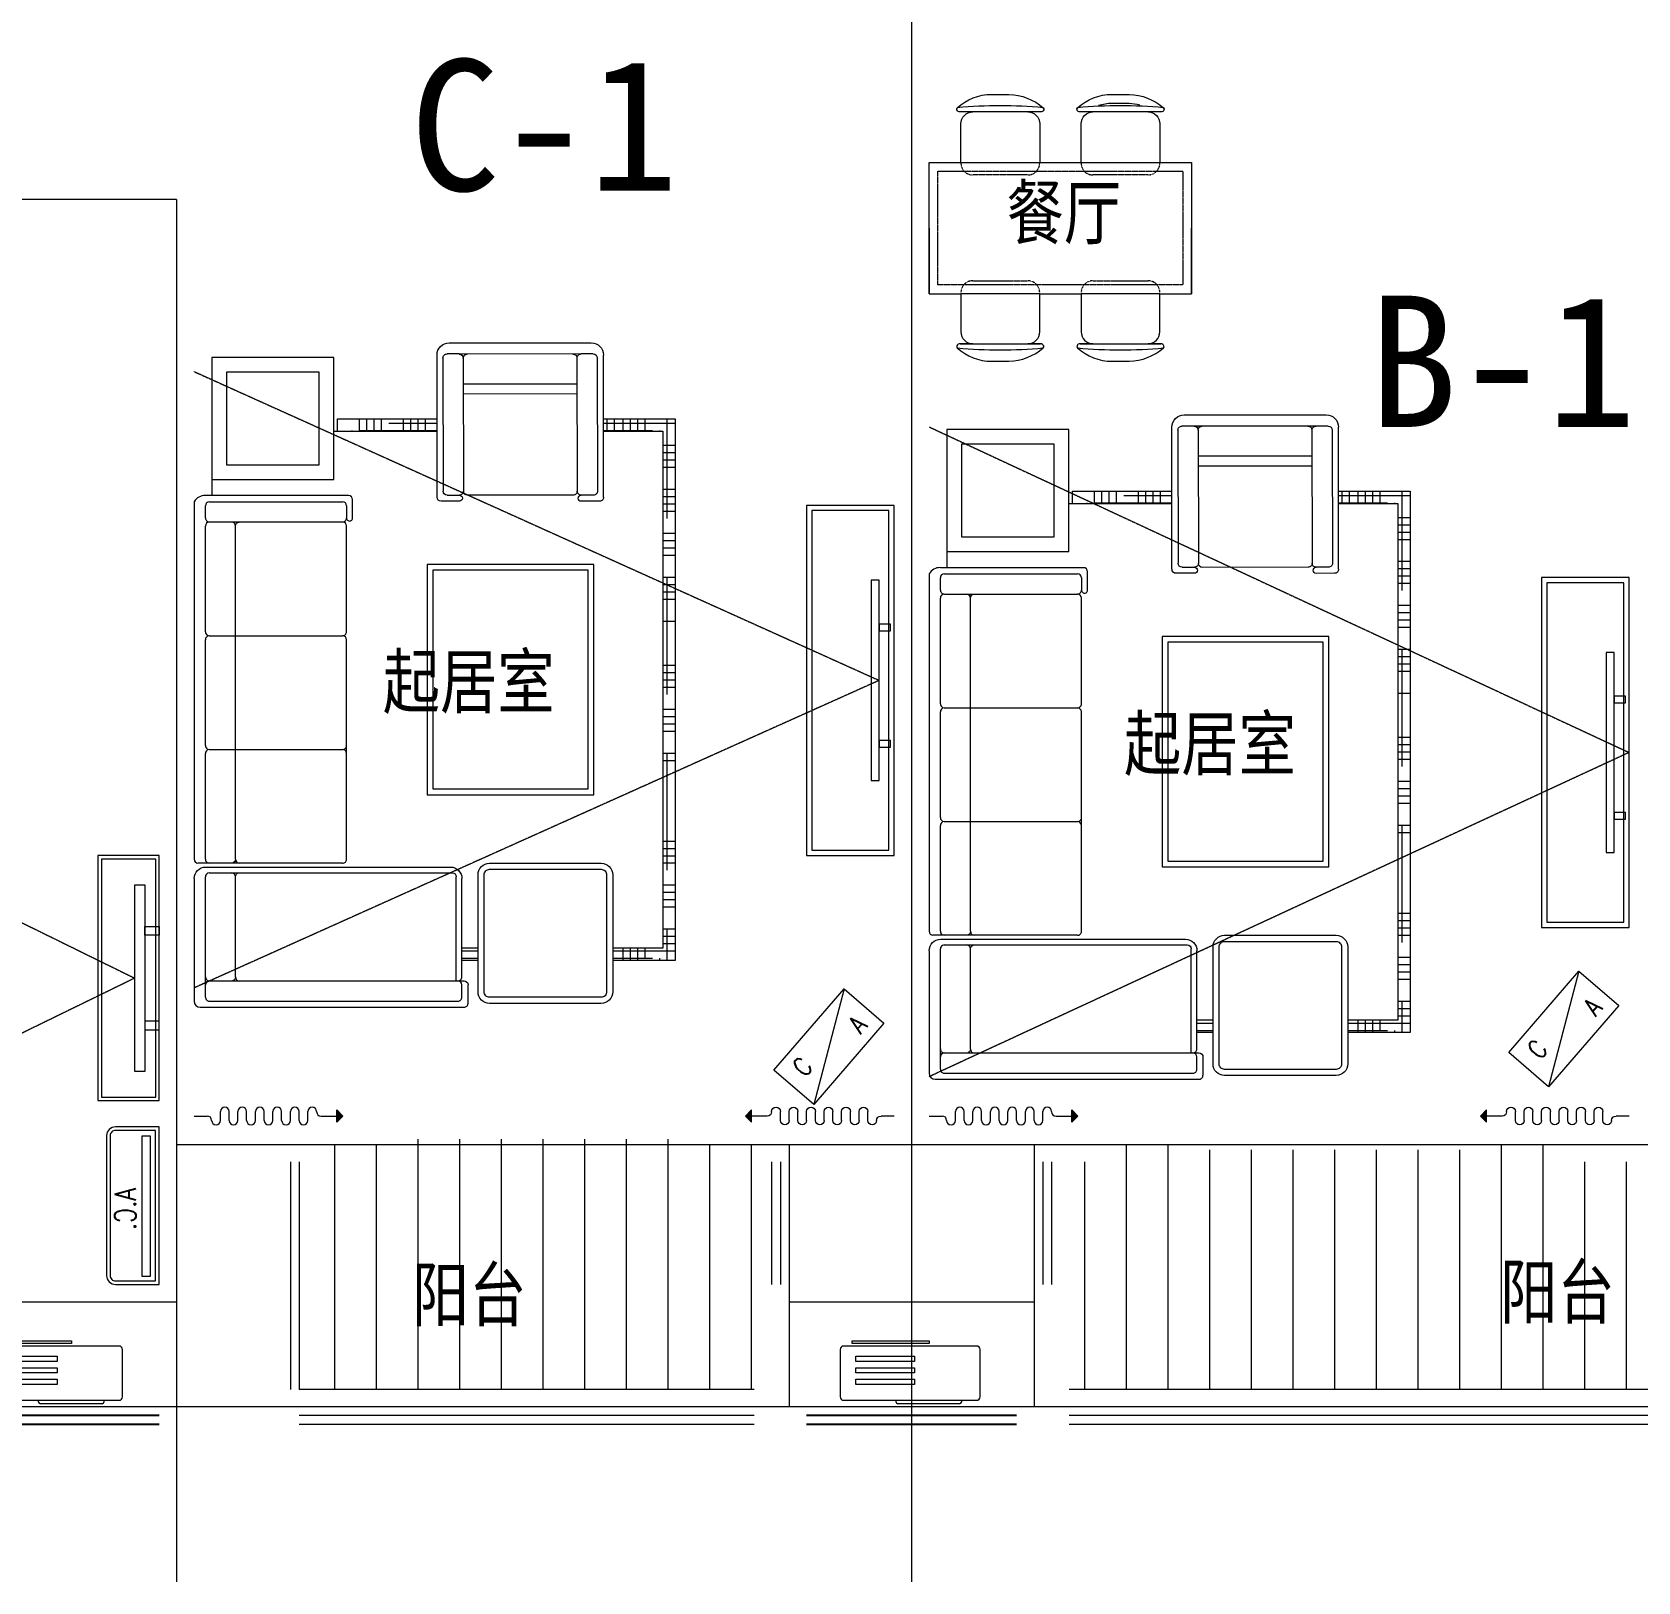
# Model space of a CAD drawing. Extents: x 5637339 to 5691045, y -448727 to -401527.
# Drawn here: x 5652297 to 5661473, y -436291 to -427435 of the extents above; entities that cross this region are included whole.
import ezdxf
from ezdxf.enums import TextEntityAlignment as Align

# ---------------------------------------------------------------- set-up
doc = ezdxf.new("R2010")
doc.units = 0
doc.linetypes.add('DASH', pattern=[0.35, 0.25, -0.1])
doc.linetypes.add('DOTE', pattern=[2.42, 2, -0.2, 0.02, -0.2])
for name, color, linetype, lineweight in [('DOTE', 251, 'DOTE', 0), ('PUB_HATCH', 8, 'CONTINUOUS', 9), ('SIGNT', 252, 'DOTE', 0), ('填充', 252, 'CONTINUOUS', 0), ('家具', 33, 'CONTINUOUS', 9), ('看线', 27, 'CONTINUOUS', 0), ('移动家具', 41, 'CONTINUOUS', 20)]:
    doc.layers.add(name, color=color, linetype=linetype, lineweight=lineweight)
doc.layers.add('PUB_TEXT', color=7, linetype='CONTINUOUS')
doc.layers.add('RAIL', color=163, linetype='CONTINUOUS')
doc.styles.add('HZ', font='rs.shx', dxfattribs={"width": 0.8, "bigfont": 'hztxt.shx'})
doc.styles.add('黑体', font='SIMHEI.TTF', dxfattribs={"height": 10})
pattern_1 = [(90, (4340290.63, 172672.58), (-238.125, 1e-14), [])]

# ---------------------------------------------------------------- blocks, each defined once
blk = doc.blocks.new('A$C4EB5717C')
at = {"layer": '家具', "color": 8}
for p, q in [((520.3, 110), (520.3, 120)), ((883.1, 100), (530.3, 100)), ((893.1, 120), (893.1, 110))]:
    blk.add_line(p, q, dxfattribs=at)
for points in [[(269.2, 459.1), (709, 459.1), (709, 444), (269.2, 444)], [(290.4, 371.5), (625.9, 371.5), (625.9, 342.6), (290.4, 342.6)], [(290.4, 305.7), (625.9, 305.7), (625.9, 276.8), (290.4, 276.8)], [(290.4, 239.9), (625.9, 239.9), (625.9, 211), (290.4, 211)]]:
    blk.add_lwpolyline(points, close=True, dxfattribs=at)
at = {"layer": '家具'}
blk.add_lwpolyline([(220, 120), (980, 120, 0.414214), (1000, 140), (1000, 410, 0.414214), (980, 430), (220, 430, 0.414214), (200, 410), (200, 140, 0.414214)], format="xyb", close=True, dxfattribs=at)
at = {"layer": '家具', "color": 8}
for centre, start, end in [((530.3, 110), 180, 270), ((883.1, 110), 270, 0)]:
    blk.add_arc(centre, 10, start, end, dxfattribs=at)
blk = doc.blocks.new('fgjfgjgf')
at = {"layer": '家具', "color": 8, "linetype": 'DASH', "ltscale": 0.1}
for p, q in [((-18620.2, 391.3), (-18620.2, 76.3)), ((-18620.2, 391.3), (-18620.2, 76.3)), ((-18015.5, 76.3), (-18015.5, 391.3)), ((-18015.5, 76.3), (-18015.5, 391.3)), ((-18620.2, -295.5), (-18620.2, -610.5)), ((-18620.2, -295.5), (-18620.2, -610.5)), ((-18015.5, -610.5), (-18015.5, -295.5)), ((-18015.5, -610.5), (-18015.5, -295.5))]:
    blk.add_line(p, q, dxfattribs=at)
at = {"layer": '家具', "color": 8, "linetype": 'DASH'}
blk.add_line((-18691.7, -678), (-18687.7, -678), dxfattribs=at)
blk.add_line((-18691.7, -678), (-18687.7, -678), dxfattribs=at)
at = {"layer": '家具', "color": 8, "linetype": 'DASH', "ltscale": 0.1}
blk.add_lwpolyline([(-18641.7, 590.4), (-17991.7, 590.4), (-17991.7, -809.6), (-18641.7, -809.6)], close=True, dxfattribs=at)
for centre, start, end in [((-18687.7, 391.3), 0, 90), ((-18687.7, 391.3), 0, 90), ((-17948, 391.3), 90, 180), ((-17948, 391.3), 90, 180), ((-18687.7, 76.3), 270, 0), ((-18687.7, 76.3), 270, 0), ((-17948, 76.3), 180, 270), ((-17948, 76.3), 180, 270), ((-18687.7, -295.5), 0, 90), ((-17948, -295.5), 90, 180), ((-17948, -295.5), 90, 180), ((-18687.7, -610.5), 270, 0), ((-18687.7, -610.5), 270, 0), ((-17948, -610.5), 180, 270), ((-17948, -610.5), 180, 270)]:
    blk.add_arc(centre, 67.5, start, end, dxfattribs=at)
at = {"layer": '移动家具'}
for p, q in [((-18980.2, 463.8), (-18980.2, 3.8)), ((-18980.2, 463.8), (-18980.2, 3.8)), ((-17655.5, 3.8), (-17655.5, 463.8)), ((-17655.5, 3.8), (-17655.5, 463.8)), ((-18691.7, 8.8), (-18691.7, 458.8)), ((-17941.7, 458.8), (-17941.7, 8.8)), ((-18980.2, -223), (-18980.2, -683)), ((-18980.2, -223), (-18980.2, -683)), ((-18691.7, -678), (-18691.7, -228)), ((-17941.7, -228), (-17941.7, -678)), ((-17655.5, -683), (-17655.5, -223)), ((-17655.5, -683), (-17655.5, -223))]:
    blk.add_line(p, q, dxfattribs=at)
for points in [[(-17941.7, -859.6), (-18691.7, -859.6), (-18691.7, -678), (-18912.7, -678, -0.414214), (-18980.2, -610.5), (-18980.2, -683, -0.319431), (-18992.5, -701.5, -0.307703), (-19004, -698.8, -0.187559), (-19080.2, -502.6), (-19080.2, -403.5, -0.171658), (-19004, -207.3, -0.324647), (-18992.5, -204.6, -0.302537), (-18980.2, -223), (-18980.2, -295.5, -0.414214), (-18912.7, -228), (-18691.7, -228), (-18691.7, 8.8), (-18912.7, 8.8, -0.414214), (-18980.2, 76.3), (-18980.2, 3.8, -0.319431), (-18992.5, -14.7, -0.307703), (-19004, -12, -0.187559), (-19080.2, 184.2), (-19080.2, 283.4, -0.171658), (-19004, 479.5, -0.324647), (-18992.5, 482.2, -0.302537), (-18980.2, 463.8), (-18980.2, 391.3, -0.414214), (-18912.7, 458.8), (-18691.7, 458.8), (-18691.7, 640.4), (-17941.7, 640.4)], [(-18316.7, -859.6), (-17941.7, -859.6), (-17941.7, -678), (-17723, -678, 0.414214), (-17655.5, -610.5), (-17655.5, -683, 0.319431), (-17643.2, -701.5, 0.307703), (-17631.8, -698.8, 0.187559), (-17555.5, -502.6), (-17555.5, -403.5, 0.171658), (-17631.8, -207.3, 0.324647), (-17643.2, -204.6, 0.302537), (-17655.5, -223), (-17655.5, -295.5, 0.414214), (-17723, -228), (-17941.7, -228), (-17941.7, 8.8), (-17723, 8.8, 0.414214), (-17655.5, 76.3), (-17655.5, 3.8, 0.319431), (-17643.2, -14.7, 0.307703), (-17631.8, -12, 0.187559), (-17555.5, 184.2), (-17555.5, 283.4, 0.171658), (-17631.8, 479.5, 0.324647), (-17643.2, 482.2, 0.302537), (-17655.5, 463.8), (-17655.5, 391.3, 0.414214), (-17723, 458.8), (-17941.7, 458.8), (-17941.7, 640.4), (-18316.7, 640.4)], [(-19018.1, 108.9, -0.079824), (-19030.2, 184.2), (-19030.2, 282.6, -0.059527), (-19020.7, 344.8, -0.059527)]]:
    blk.add_lwpolyline(points, format="xyb", dxfattribs=at)
for centre, start, end in [((-16302.4, 233.8), 174.8023, 185.1977), ((-16302.4, 233.8), 174.8023, 185.1977), ((-20333.3, 233.8), 354.8023, 5.1977), ((-20333.3, 233.8), 354.8023, 5.1977), ((-16302.4, -453), 174.8023, 185.1977), ((-16302.4, -453), 174.8023, 185.1977), ((-20333.3, -453), 354.8023, 5.1977), ((-20333.3, -453), 354.8023, 5.1977)]:
    blk.add_arc(centre, 2712.7, start, end, dxfattribs=at)
blk = doc.blocks.new('fdsfds')
at = {"layer": '移动家具', "ltscale": 20}
blk.add_lwpolyline([(-7517.2, -59003.1), (-6797.2, -59003.1), (-6797.2, -58283.1), (-7517.2, -58283.1)], close=True, dxfattribs=at)
at = {"layer": '移动家具', "color": 8}
blk.add_lwpolyline([(-7430.8, -58916.7), (-6883.6, -58916.7), (-6883.6, -58369.5), (-7430.8, -58369.5)], close=True, dxfattribs=at)
blk = doc.blocks.new('hjghkjkhj')
at = {"layer": '填充', "color": 8}
for p, q in [((36471.3, 17536.5), (36099.6, 17536.5)), ((36139.8, 17041.2), (36139.8, 17558.8)), ((36254.1, 17498.4), (36254.1, 17558.8)), ((36292.2, 17494.8), (36292.2, 17558.8)), ((36330.3, 17494.8), (36330.3, 17558.8)), ((36368.4, 17494.8), (36368.4, 17558.8)), ((36414.2, 17494.8), (36414.2, 17558.8)), ((36452.3, 17494.8), (36452.3, 17558.8)), ((37587.6, 17536.5), (37337, 17536.5)), ((37397.1, 17498.4), (37397.1, 17558.8)), ((37435.2, 17494.8), (37435.2, 17558.8)), ((37473.3, 17494.8), (37473.3, 17558.8)), ((37511.4, 17494.8), (37511.4, 17558.8)), ((37625.7, 17498.4), (37625.7, 17558.8)), ((37663.8, 17494.8), (37663.8, 17558.8)), ((37701.9, 17494.8), (37701.9, 17558.8)), ((37740, 17494.8), (37740, 17558.8)), ((37854.3, 17498.4), (37854.3, 17558.8)), ((36177.9, 17494.8), (36177.9, 17498.4)), ((36471.3, 17498.4), (36216, 17498.4)), ((37740, 17498.4), (37337, 17498.4)), ((37549.5, 17494.8), (37549.5, 17498.4)), ((37778.1, 17494.8), (37778.1, 17498.4)), ((36163.6, 17422.2), (36099.6, 17422.2)), ((36163.6, 17384.1), (36099.6, 17384.1)), ((36163.6, 17346), (36099.6, 17346)), ((36163.6, 17307.9), (36099.6, 17307.9)), ((36163.6, 17193.6), (36099.6, 17193.6)), ((36163.6, 17155.5), (36099.6, 17155.5)), ((36163.6, 17117.4), (36099.6, 17117.4)), ((36163.6, 17079.3), (36099.6, 17079.3)), ((36163.6, 16965), (36099.6, 16965)), ((36163.6, 16926.9), (36099.6, 16926.9)), ((36163.6, 16888.8), (36099.6, 16888.8)), ((36163.6, 16850.7), (36099.6, 16850.7)), ((36163.6, 16736.4), (36099.6, 16736.4)), ((36163.6, 16698.3), (36099.6, 16698.3)), ((36139.8, 16126.8), (36139.8, 16736.4)), ((36163.6, 16660.2), (36099.6, 16660.2)), ((36163.6, 16622.1), (36099.6, 16622.1)), ((36163.6, 16507.8), (36099.6, 16507.8)), ((36163.6, 16279.2), (36099.6, 16279.2)), ((36163.6, 16241.1), (36099.6, 16241.1)), ((36163.6, 16203), (36099.6, 16203)), ((36163.6, 16164.9), (36099.6, 16164.9)), ((36163.6, 16050.6), (36099.6, 16050.6)), ((36163.6, 16012.5), (36099.6, 16012.5)), ((36163.6, 15974.4), (36099.6, 15974.4)), ((36163.6, 15936.3), (36099.6, 15936.3)), ((36163.6, 15822), (36099.6, 15822)), ((36163.6, 15783.9), (36099.6, 15783.9)), ((36139.8, 15212.4), (36139.8, 15822)), ((36163.6, 15364.8), (36099.6, 15364.8)), ((36163.6, 15326.7), (36099.6, 15326.7)), ((36163.6, 15288.6), (36099.6, 15288.6)), ((36163.6, 15250.5), (36099.6, 15250.5)), ((36163.6, 15136.2), (36099.6, 15136.2)), ((36163.6, 15098.1), (36099.6, 15098.1)), ((36163.6, 15060), (36099.6, 15060)), ((36163.6, 15021.9), (36099.6, 15021.9)), ((36163.6, 14907.6), (36099.6, 14907.6)), ((36163.6, 14869.5), (36099.6, 14869.5)), ((36139.8, 14744), (36139.8, 14907.6)), ((36163.6, 14831.4), (36099.6, 14831.4)), ((36423.6, 14793.3), (36099.6, 14793.3)), ((36254.1, 14755.2), (36254.1, 14808)), ((36292.2, 14744), (36292.2, 14808)), ((36330.3, 14744), (36330.3, 14808)), ((36368.4, 14744), (36368.4, 14808)), ((37207.4, 14793.3), (37125.9, 14793.3)), ((36177.9, 14744), (36177.9, 14755.2)), ((36423.6, 14755.2), (36216, 14755.2)), ((37207.4, 14755.2), (37124.9, 14755.2))]:
    blk.add_line(p, q, dxfattribs=at)
at = {"layer": '填充'}
blk.add_line((38507.1, 17244.6), (38507.1, 17160.6), dxfattribs=at)
at = {"layer": '移动家具', "ltscale": 20}
for p, q in [((37273, 17954.9), (36535, 17954.9)), ((36471, 17152), (36471, 17890.9)), ((37337, 17152), (37337, 17890.9)), ((36491.8, 17131.2), (36587.5, 17131.1)), ((36629.1, 17162.7), (37178.9, 17162.1)), ((37220.4, 17131.3), (37316.1, 17131.2)), ((37775.7, 17044.1), (37775.7, 17139.8)), ((37796.6, 17160.6), (38541.3, 17160.6)), ((38599.4, 17128.9), (38599.4, 15270.3)), ((37807.4, 16452.8), (37807.4, 17002.5)), ((37807.4, 15270.1), (37807.4, 16411.1)), ((38539.4, 15229.3), (37267.4, 15229.3)), ((37828.2, 15249.3), (38522.1, 15249.3)), ((38522.7, 15249.3), (38580.8, 15249.3)), ((37207.4, 14658.7), (37207.4, 15169.3)), ((38599.4, 15169.3), (38599.4, 14532.3)), ((37175.7, 14521.4), (37175.7, 14617.1)), ((37228.2, 14637.9), (37196.6, 14637.9)), ((38567.7, 14500.6), (37196.6, 14500.6))]:
    blk.add_line(p, q, dxfattribs=at)
at = {"layer": '移动家具', "color": 8}
for p, q in [((36503.5, 17875.7), (36502.7, 17183.7)), ((36524.7, 17896.8), (36588.1, 17896.7)), ((36588.1, 17896.7), (37182.1, 17896)), ((36609.2, 17875.5), (36608.4, 17183.6)), ((37179.5, 17896), (37221.7, 17896.9)), ((37200.5, 17876.7), (37199.7, 17182.9)), ((37200.5, 17876.7), (37199.7, 17182.9)), ((37200.5, 17875.8), (37199.7, 17183.8)), ((37221.7, 17896.9), (37285, 17896.8)), ((37306.1, 17875.7), (37305.3, 17183.7)), ((36609, 17740.3), (37200.3, 17740.6)), ((36608.9, 17688.6), (37200.3, 17688.8)), ((36523.5, 17162.8), (36587.5, 17162.8)), ((37284.5, 17162.9), (37220.5, 17163)), ((38520.2, 17128.9), (37828.2, 17128.9)), ((37807.4, 17108.1), (37807.4, 17044.1)), ((38541.3, 17044.4), (38541.3, 17107.8)), ((38520.2, 17023.3), (37828.2, 17023.3)), ((38385, 15270.3), (38385, 17002.3)), ((38541.3, 16453), (38541.3, 17002.2)), ((38522.1, 16432), (37828.2, 16432)), ((38541.3, 15861.6), (38541.3, 16410.9)), ((38522.1, 15840.6), (37828.2, 15840.6)), ((38541.3, 15270.3), (38541.3, 15819.6)), ((38522.1, 15199.3), (37257.4, 15199.3)), ((37237.4, 14637.9), (37237.4, 15179.3)), ((38385, 14657.9), (38385, 15178.2)), ((38541.3, 14616.8), (38541.3, 15178.2)), ((37207.4, 14553.1), (37207.4, 14617.1)), ((38520.2, 14637.9), (37227.8, 14637.9)), ((38541.3, 14553.4), (38541.3, 14616.8)), ((38520.2, 14532.3), (37228.2, 14532.3))]:
    blk.add_line(p, q, dxfattribs=at)
at = {"layer": '移动家具'}
for p, q in [((37124.8, 14808), (37207.4, 14808)), ((37123.6, 14744), (37207.4, 14744))]:
    blk.add_line(p, q, dxfattribs=at)
for points in [[(36471.3, 17558.8), (36099.6, 17558.8), (36099.6, 14744), (36423.6, 14744)], [(37854.3, 17558.8), (37337, 17558.8)], [(36471.3, 17494.8), (36163.6, 17494.8), (36163.6, 14808), (36423.6, 14808)], [(37873.5, 17494.8), (37337, 17494.8)]]:
    blk.add_lwpolyline(points, dxfattribs=at)
at = {"layer": '移动家具', "ltscale": 20}
blk.add_lwpolyline([(37388.5, 15605.4), (36521, 15605.4), (36521, 16802.8), (37388.5, 16802.8)], close=True, dxfattribs=at)
at = {"layer": '移动家具', "color": 8}
blk.add_lwpolyline([(37358.5, 15635.4), (36551, 15635.4), (36551, 16772.8), (37358.5, 16772.8)], close=True, dxfattribs=at)
at = {"layer": '移动家具', "ltscale": 20}
blk.add_lwpolyline([(37123.6, 15189.3, 0.414214), (37063.6, 15249.3), (36483.6, 15249.3, 0.414214), (36423.6, 15189.3), (36423.6, 14580.6, 0.414214), (36483.6, 14520.6), (37063.6, 14520.6, 0.414214), (37123.6, 14580.6)], format="xyb", close=True, dxfattribs=at)
at = {"layer": '移动家具', "color": 8}
blk.add_lwpolyline([(37091.9, 15189.3, 0.414214), (37063.6, 15217.6), (36483.6, 15217.6, 0.414214), (36455.3, 15189.3), (36455.3, 14580.6, 0.414214), (36483.6, 14552.3), (37063.6, 14552.3, 0.414214), (37091.9, 14580.6)], format="xyb", close=True, dxfattribs=at)
at = {"layer": '移动家具', "ltscale": 20}
for centre, radius, start, end in [((36535, 17890.9), 64, 90, 180), ((37273, 17890.9), 64, 0, 90), ((36491.8, 17152), 20.8, 179.93321, 269.93321), ((36587.5, 17183.6), 20.8, 269.93321, 359.93321), ((36587.5, 17146.9), 15.8, 269.93321, 89.93321), ((36629.2, 17183.5), 20.8, 179.93321, 269.93321), ((37178.9, 17182.9), 20.8, 269.93321, 359.93321), ((37178.9, 17182.9), 20.8, 269.93321, 359.93321), ((37220.5, 17183.8), 20.8, 179.93321, 269.93321), ((37220.5, 17147.1), 15.8, 89.93321, 269.93321), ((37316.1, 17152), 20.8, 269.93321, 359.93321), ((37267.4, 15169.3), 60, 90, 180), ((38539.4, 15169.3), 60, 0, 90)]:
    blk.add_arc(centre, radius, start, end, dxfattribs=at)
at = {"layer": '移动家具', "color": 8}
for centre, radius, start, end in [((36524.7, 17875.6), 21.1, 89.93321, 179.93321), ((36588, 17875.6), 21.1, 359.93321, 89.93321), ((36630.3, 17875.5), 21.1, 89.93321, 179.93321), ((37179.4, 17875.8), 21.1, 359.93321, 89.93321), ((37179.5, 17874.9), 21.1, 5.01589, 89.93321), ((37179.5, 17874.9), 21.1, 5.01589, 89.93321), ((37221.6, 17875.8), 21.1, 89.93321, 179.93321), ((37221.5, 17874.8), 21.1, 89.93321, 174.85054), ((37221.5, 17874.8), 21.1, 89.93321, 174.85054), ((37285, 17875.7), 21.1, 359.93321, 89.93321), ((36523.6, 17183.7), 20.8, 179.93321, 269.93321), ((37284.5, 17183.7), 20.8, 269.93321, 359.93321), ((37257.4, 15179.3), 20, 90, 180)]:
    blk.add_arc(centre, radius, start, end, dxfattribs=at)
at = {"layer": '移动家具', "ltscale": 20, "extrusion": (0, 0, -1)}
for centre, major_axis, start_param, end_param in [((37796.6, 17139.8), (-14.7, 14.7), 5.497787, 7.068583), ((38544.4, 17097.1), (-45, 45), 0.737791, 1.831699), ((37791.6, 17044.1), (-11.2, 11.2), 2.356194, 5.497787), ((37828.2, 17044.1), (14.7, 14.7), 2.356194, 3.926991), ((37828.2, 17002.5), (-14.7, 14.7), 5.497787, 7.068583), ((37828.2, 16452.8), (14.7, 14.7), 2.356194, 3.926991), ((37828.2, 16411.1), (-14.7, 14.7), 5.497787, 7.068583), ((37828.2, 15861.4), (14.7, 14.7), 2.356194, 3.926991), ((37828.2, 15819.8), (-14.7, 14.7), 5.497787, 7.068583), ((37828.2, 15270.1), (14.7, 14.7), 2.356194, 3.926991), ((38578.3, 15270.3), (14.9, 14.9), 0.785398, 2.267485), ((37228.2, 14658.7), (14.7, 14.7), 2.356194, 3.926991), ((38567.7, 14532.3), (22.4, 22.4), 0.785398, 2.356194), ((37196.6, 14521.4), (14.7, 14.7), 2.356194, 3.926991)]:
    blk.add_ellipse(centre, major_axis=major_axis, ratio=1, start_param=start_param, end_param=end_param, dxfattribs=at)
at = {"layer": '移动家具', "color": 8, "extrusion": (0, 0, -1)}
for centre, major_axis, start_param, end_param in [((37828.2, 17108.1), (-14.7, 14.7), 5.497787, 7.068583), ((38520.2, 17107.8), (14.9, 14.9), -0.785398, 0.785398), ((38520.2, 17044.4), (-14.9, 14.9), 2.356194, 3.926991), ((38406.1, 17002.3), (-14.9, -14.9), 0.785398, 2.267485), ((38520.2, 17002.2), (14.9, 14.9), -0.785398, 0.785398), ((38520.2, 16453), (-14.9, 14.9), 2.356194, 3.838281), ((38520.2, 16410.9), (-14.9, 14.9), 0.874108, 2.356194), ((38520.2, 15861.6), (14.9, 14.9), 0.785398, 2.267485), ((38520.2, 15819.6), (-14.9, 14.9), 0.874108, 2.356194), ((38363.9, 15270.3), (14.9, 14.9), 0.785398, 2.267485), ((38406.1, 15178.2), (14.9, 14.9), 3.926991, 5.409078), ((38520.2, 15270.3), (14.9, 14.9), 0.785398, 2.267485), ((38520.2, 15178.2), (-14.9, 14.9), 0.874108, 2.356194), ((37228.2, 14617.1), (-14.7, 14.7), 5.497787, 7.068583), ((38363.9, 14657.9), (14.9, 14.9), 0.785398, 2.267485), ((38520.2, 14659), (-14.9, 14.9), 2.356194, 3.926991), ((38520.2, 14616.8), (14.9, 14.9), -0.785398, 0.785398), ((37228.2, 14553.1), (14.7, 14.7), 2.356194, 3.926991), ((38520.2, 14553.4), (-14.9, 14.9), 2.356194, 3.926991)]:
    blk.add_ellipse(centre, major_axis=major_axis, ratio=1, start_param=start_param, end_param=end_param, dxfattribs=at)
at = {"layer": '移动家具', "color": 8}
for centre, major_axis, start_param, end_param in [((38363.9, 17002.3), (14.9, -14.9), 0.785398, 2.267485), ((38363.9, 15178.2), (-14.9, 14.9), 3.926991, 5.409078), ((38406.1, 15270.3), (-14.9, 14.9), 0.785398, 2.267485), ((38406.1, 14657.9), (-14.9, 14.9), 0.785398, 2.267485)]:
    blk.add_ellipse(centre, major_axis=major_axis, ratio=1, start_param=start_param, end_param=end_param, dxfattribs=at)
at = {"layer": '移动家具', "ltscale": 20}
blk.add_ellipse((37196.6, 14617.1), major_axis=(-14.7, 14.7), ratio=1, start_param=-0.785398, end_param=0.785398, dxfattribs=at)
at = {"layer": '移动家具', "xscale": -0.8800000000046566, "yscale": 0.8800000000046566, "zscale": 0.8800000000000001}
blk.add_blockref('fdsfds', (31892, 69167.3), dxfattribs=at)
blk = doc.blocks.new('A$C2FB07499')
at = {"layer": '家具', "ltscale": 0.5}
blk.add_lwpolyline([(500, 0), (0, 0), (0, 2000), (500, 2000)], close=True, dxfattribs=at)
at = {"layer": '家具', "color": 251, "ltscale": 40}
for points in [[(470, 30), (30, 30), (30, 1970), (470, 1970)], [(368, 1572.1), (414.5, 1572.1), (414.5, 427.9), (368, 427.9)], [(414.5, 1381), (480, 1381), (480, 1342.7), (414.5, 1342.7)], [(414.5, 716.9), (480, 716.9), (480, 678.6), (414.5, 678.6)]]:
    blk.add_lwpolyline(points, close=True, dxfattribs=at)
blk = doc.blocks.new('A$C765B7F83')
at = {"layer": '移动家具', "color": 251, "ltscale": 40}
blk.add_line((654.5, 144), (0, 338.6), dxfattribs=at)
at = {"layer": '移动家具', "ltscale": 0.5}
blk.add_lwpolyline([(451.4, -76.8), (0, 338.6), (203.1, 559.3), (654.5, 144)], close=True, dxfattribs=at)
at = {"layer": '移动家具', "color": 251, "ltscale": 40, "style": 'HZ', "width": 0.8}
for s, p in [('C', (153.1, 383)), ('A', (390, 56))]:
    blk.add_text(s, height=106.7, rotation=317.38231, dxfattribs=at).set_placement(p)
blk = doc.blocks.new('A$C50400A6F')
at = {"layer": '家具'}
blk.add_hatch(color=256, dxfattribs=at).paths.add_polyline_path([(814.6, 14.6), (814.6, 85.4), (850, 50)])
for p, q in [((0, 50), (75, 50)), ((100, 25), (100, 25)), ((150, 25), (150, 75)), ((200, 25), (200, 75)), ((250, 25), (250, 75)), ((300, 25), (300, 75)), ((350, 25), (350, 75)), ((400, 25), (400, 75)), ((450, 25), (450, 75)), ((500, 25), (500, 75)), ((550, 25), (550, 75)), ((600, 25), (600, 75)), ((650, 25), (650, 75)), ((700, 75), (700, 75)), ((725, 50), (814.6, 50)), ((850, 50), (814.6, 85.4)), ((814.6, 14.6), (814.6, 85.4)), ((850, 50), (814.6, 14.6))]:
    blk.add_line(p, q, dxfattribs=at)
for centre, start, end in [((175, 75), 0, 180), ((275, 75), 0, 180), ((375, 75), 0, 180), ((475, 75), 0, 180), ((575, 75), 0, 180), ((675, 75), 0, 180), ((75, 25), 0, 90), ((125, 25), 180, 0), ((225, 25), 180, 0), ((325, 25), 180, 0), ((425, 25), 180, 0), ((525, 25), 180, 0), ((625, 25), 180, 0), ((725, 75), 180, 270)]:
    blk.add_arc(centre, 25, start, end, dxfattribs=at)
blk = doc.blocks.new('A$C18784298')
at = {"layer": '移动家具', "color": 251, "ltscale": 40}
for points in [[(0, 1066.3), (58.1, 1066.3), (58.1, 0), (0, 0)], [(58.1, 827.5), (140, 827.5), (140, 779.6), (58.1, 779.6)], [(58.1, 238.8), (140, 238.8), (140, 286.7), (58.1, 286.7)]]:
    blk.add_lwpolyline(points, close=True, dxfattribs=at)
blk = doc.blocks.new('ytjhgkj')
at = {"layer": '移动家具', "ltscale": 0.5}
blk.add_lwpolyline([(34949.4, 26115.8), (34599.4, 26115.8), (34599.4, 27515.8), (34949.4, 27515.8)], close=True, dxfattribs=at)
at = {"layer": '移动家具', "color": 251, "ltscale": 40}
blk.add_lwpolyline([(34929.4, 26135.8), (34619.4, 26135.8), (34619.4, 27495.8), (34929.4, 27495.8)], close=True, dxfattribs=at)
at = {"layer": '移动家具', "color": 251, "xscale": -1}
blk.add_blockref('A$C18784298', (34739.4, 26282.6), dxfattribs=at)
blk = doc.blocks.new('A$C2D724C6D')
at = {"layer": '移动家具', "ltscale": 0.5}
blk.add_lwpolyline([(50, 300), (850, 300, -0.414214), (900, 250), (900, 0), (0, 0), (0, 250, -0.414214)], format="xyb", close=True, dxfattribs=at)
at = {"layer": '移动家具', "color": 251, "ltscale": 40}
blk.add_lwpolyline([(50, 280), (850, 280, -0.414214), (880, 250), (880, 20), (20, 20), (20, 250, -0.414214)], format="xyb", close=True, dxfattribs=at)
blk.add_lwpolyline([(52.9, 49.9), (52.9, 99.9), (852.9, 99.9), (852.9, 49.9)], close=True, dxfattribs=at)
at = {"layer": '移动家具', "color": 251, "ltscale": 40, "style": 'HZ', "width": 0.8}
blk.add_text('A.C.', height=120, rotation=0.00001, dxfattribs=at).set_placement((347.6, 132.7))

msp = doc.modelspace()

# ---------------------------------------------------------------- hatches: boundary and pattern name
at = {"layer": 'PUB_HATCH'}
h = msp.add_hatch(dxfattribs=at)
h.set_pattern_fill('LINE', color=256, scale=250, angle=90, style=0)
h.set_pattern_definition(pattern_1)
h.paths.add_polyline_path([(5656523.4, -435190.9), (5656523.4, -434590.9), (5656623.4, -434590.9), (5656623.4, -433890.9), (5656523.4, -433890.9), (5656523.4, -433818.9), (5655764.1, -433818.9), (5655674.8, -433828.1), (5655448.5, -433828.1), (5655448.5, -433842.5), (5655173.4, -433819.8), (5654898.4, -433842.5), (5654898.4, -433828.1), (5654672.1, -433828.1), (5654582.8, -433818.9), (5653823.4, -433818.9), (5653823.4, -435190.9)])
h.paths.add_polyline_path([(5655448.5, -433842.5), (5655173.4, -433819.8), (5654898.4, -433842.5), (5654898.4, -433828.1), (5654672.1, -433828.1), (5654582.8, -433818.9), (5653823.4, -433818.9), (5653823.4, -433790.9), (5654397.2, -433790.9), (5654397.2, -433760.1), (5655173.4, -433760.1), (5655949.7, -433760.1), (5655949.7, -433790.9), (5656523.4, -433790.9), (5656523.4, -433818.9), (5655764.1, -433818.9), (5655674.8, -433828.1), (5655448.5, -433828.1)])
h.paths.add_polyline_path([(5654587.3, -434898.3), (5655003.4, -434898.3), (5655003.4, -434441.6), (5654587.3, -434441.6)], flags=24)
h = msp.add_hatch(dxfattribs=at)
h.set_pattern_fill('LINE', color=256, scale=250, angle=90, style=0)
h.set_pattern_definition(pattern_1)
h.paths.add_polyline_path([(5661523.4, -435190.9), (5661523.4, -433890.9), (5661123.4, -433890.9), (5661123.4, -433790.9), (5660528.4, -433790.9), (5660528.4, -433821.6), (5659723.4, -433821.6), (5658918.4, -433821.6), (5658918.4, -433790.9), (5658323.4, -433790.9), (5658323.4, -433890.9), (5658123.4, -433890.9), (5658123.4, -434590.9), (5658123.4, -435190.9), (5658423.4, -435190.9)])
h.paths.add_polyline_path([(5663423.4, -435190.9), (5663723.4, -435190.9), (5663723.4, -434590.9), (5663723.4, -433890.9), (5663723.4, -433790.9), (5663340.9, -433790.9), (5663340.9, -433821.6), (5662823.4, -433821.6), (5662305.9, -433821.6), (5662305.9, -433790.9), (5661923.4, -433790.9), (5661923.4, -433890.9), (5661523.4, -433890.9), (5661523.4, -435190.9)])
h.paths.add_polyline_path([(5660636.7, -434914.6), (5661391.1, -434914.6), (5661391.1, -434361.2), (5660636.7, -434361.2)], flags=24)

# ---------------------------------------------------------------- linework, layer by layer
at = {"layer": 'DOTE'}
for p, q in [((5657323.4, -424190.9), (5657323.4, -436290.9)), ((5653123.4, -428390.9), (5646423.4, -428390.9)), ((5653123.4, -428390.9), (5653123.4, -436290.9)), ((5653123.4, -433790.9), (5664523.4, -433790.9)), ((5656623.4, -433790.9), (5656623.4, -435290.9)), ((5658023.4, -433790.9), (5658023.4, -435290.9)), ((5646423.4, -434690.9), (5653123.4, -434690.9)), ((5656623.4, -434690.9), (5658023.4, -434690.9)), ((5689823.4, -435290.9), (5646423.4, -435290.9))]:
    msp.add_line(p, q, dxfattribs=at)
at = {"layer": 'RAIL'}
for p, q in [((5653023.4, -435340.9), (5651823.4, -435340.9)), ((5653023.4, -435390.9), (5651823.4, -435390.9)), ((5657923.4, -435340.9), (5656723.4, -435340.9)), ((5657923.4, -435390.9), (5656723.4, -435390.9))]:
    msp.add_line(p, q, dxfattribs=at)
at = {"layer": 'SIGNT', "ltscale": 0.5}
for p, q in [((5653223.4, -429374.8), (5657138, -431139.4)), ((5657423.4, -429690.9), (5661423.4, -431551.3)), ((5657138, -431139.4), (5653223.4, -432896.6)), ((5649623.4, -431238.4), (5652883.5, -432840.9)), ((5661423.4, -431551.3), (5657423.4, -433404)), ((5652883.5, -432840.9), (5649623.4, -434432.3))]:
    msp.add_line(p, q, dxfattribs=at)
at = {"layer": '家具'}
for p, q in [((5653773.4, -433890.9), (5653773.4, -435190.9)), ((5653823.4, -433890.9), (5653823.4, -435190.9)), ((5656523.4, -433890.9), (5656523.4, -434590.9)), ((5656573.4, -433890.9), (5656573.4, -434590.9)), ((5658073.4, -433890.9), (5658073.4, -434590.9)), ((5658123.4, -433890.9), (5658123.4, -434590.9))]:
    msp.add_line(p, q, dxfattribs=at)
at = {"layer": '看线'}
for p, q in [((5656423.4, -435190.9), (5653823.4, -435190.9)), ((5663723.4, -435190.9), (5658223.4, -435190.9)), ((5656423.4, -435290.9), (5653823.4, -435290.9)), ((5663723.4, -435290.9), (5658223.4, -435290.9)), ((5656423.4, -435340.9), (5653823.4, -435340.9)), ((5656423.4, -435390.9), (5653823.4, -435390.9)), ((5663723.4, -435340.9), (5658223.4, -435340.9)), ((5663723.4, -435390.9), (5658223.4, -435390.9))]:
    msp.add_line(p, q, dxfattribs=at)

# ---------------------------------------------------------------- block references
at = {"layer": '家具'}
for name, p, rotation in [('fgjfgjgf', (5658283.1, -446871.1), 270), ('A$C765B7F83', (5661302, -433451.3), 91.85667894025238), ('A$C765B7F83', (5657102, -433551.3), 91.85667894025238)]:
    msp.add_blockref(name, p, dxfattribs=dict(at, rotation=rotation))
at = {"layer": '家具', "xscale": -1.099187919870019, "yscale": 1.09918792033568, "zscale": 1.099187920362318}
for p in [(5695651.5, -448946), (5699851.5, -449357.9)]:
    msp.add_blockref('hjghkjkhj', p, dxfattribs=at)
at = {"layer": '家具', "xscale": -1}
for name, p, rotation in [('A$C2FB07499', (5656723.4, -430139.4), 180), ('A$C2FB07499', (5660923.4, -430551.3), 180), ('A$C2D724C6D', (5653023.4, -433690.9), 90)]:
    msp.add_blockref(name, p, dxfattribs=dict(at, rotation=rotation))
for name, p in [('ytjhgkj', (5687622.9, -459656.7)), ('A$C50400A6F', (5657223.4, -433678.8)), ('A$C50400A6F', (5661423.4, -433678.8))]:
    msp.add_blockref(name, p, dxfattribs=at)
at = {"layer": '家具'}
for name, p in [('A$C50400A6F', (5653223.4, -433678.8)), ('A$C50400A6F', (5657423.4, -433678.8)), ('A$C4EB5717C', (5651814.4, -435373.2)), ('A$C4EB5717C', (5656714.4, -435373.2))]:
    msp.add_blockref(name, p, dxfattribs=at)

# ---------------------------------------------------------------- texts
at = {"layer": 'PUB_TEXT', "style": '黑体'}
for s, p in [('C-1', (5655223.4, -428340.9)), ('B-1', (5660698.1, -429690.9))]:
    msp.add_text(s, height=750, dxfattribs=at).set_placement(p, align=Align.CENTER)
at = {"layer": 'PUB_TEXT', "style": '黑体', "width": 0.8}
for s, p in [('餐厅', (5658193, -428615.5)), ('起居室', (5654792.3, -431294.9)), ('起居室', (5659027.9, -431649.7)), ('阳台', (5654795.3, -434799)), ('阳台', (5661013.9, -434783))]:
    msp.add_text(s, height=300, dxfattribs=at).set_placement(p, align=Align.CENTER)

doc.saveas('drawing.dxf')
